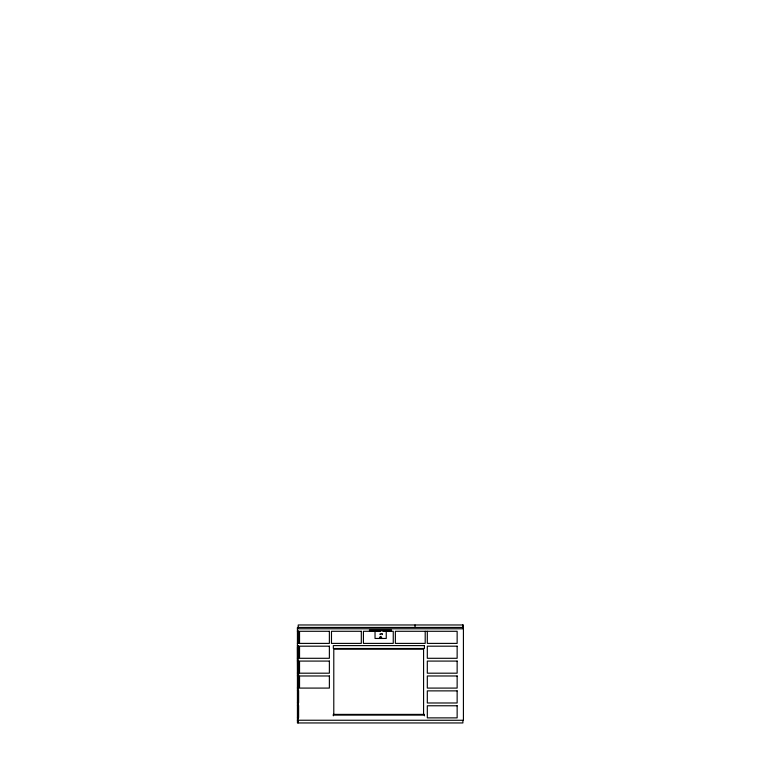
<?xml version="1.0" encoding="UTF-8"?>
<svg xmlns="http://www.w3.org/2000/svg" width="761" height="761" viewBox="0 0 761 761"><rect width="100%" height="100%" fill="white"/><g stroke="black" fill="none" stroke-linecap="round" stroke-linejoin="round"><path stroke-width="0.57" stroke-dasharray="3.81 2.85" d="M379.729 633.761C381.47 631.944 384.524 635.207 381.223 635.083C377.922 634.427 380.976 633.903 382.716 633.761M379.729 634.769L382.716 634.769M379.511 636.472L381.48 636.367M380.319 636.377L381.366 636.434"/><path stroke-width="1.14" d="M381.927 638.06L379.359 638.184M380.9 638.412L381.546 638.079M381.242 638.241L379.587 638.098M463.42 627.445L297.427 627.445L297.427 722.95L462.888 722.95L462.888 721.171A0.989 0.989 0 0 1 463.478 720.277L297.427 720.239A0.989 0.989 0 0 1 298.112 721.171L298.112 722.95M463.42 720.239L463.42 624.971L298.217 624.971L298.217 627.445A1.551 1.103 -90 0 1 298.122 627.825A2.026 2.026 0 0 1 297.427 628.786L463.42 628.786A2.083 1.474 -90 0 1 462.602 627.454L462.688 624.971M369.38 629.965L391.525 629.965M369.38 630.688L391.525 630.688M297.427 631.002L298.616 631.002L298.616 643.397L297.427 643.397M297.427 631.288L298.616 631.288M380.633 631.288L363.425 631.288L363.425 643.397L393.256 643.397L393.256 631.288L382.935 631.288M297.427 643.112L298.616 643.112M297.427 645.737L298.15 645.737L298.15 719.364M297.427 645.899L298.616 645.899L298.616 658.294L297.427 658.294M297.427 646.184L298.616 646.184M297.427 647.097L297.789 718.241M297.427 658.008L298.616 658.008M297.427 660.795L298.616 660.795L298.616 688.087L297.427 688.087M297.427 661.081L298.616 661.081M297.427 672.905L298.616 672.905M297.427 673.19L298.616 673.19M297.427 675.692L298.616 675.692M297.427 675.977L298.616 675.977M297.427 687.801L298.616 687.801M297.427 690.588L298.616 690.588L298.616 702.698L297.427 702.698M297.427 705.485L298.616 705.485L298.616 717.594L297.427 717.594M333.337 715.112L424.429 715.112M380.538 638.346L379.863 638.184M297.427 720.239L298.112 721.171M427.311 631.288L427.311 643.397L457.142 643.397L457.142 631.288L395.368 631.288L395.368 643.397L425.199 643.397L425.199 631.288M424.429 715.825L424.429 714.389L333.337 714.389L333.337 715.825M423.582 714.389L423.582 649.162L333.784 649.162L333.784 714.389M415.04 624.971L415.04 627.445M386.246 631.307L386.246 638.46L375.03 638.46L375.03 631.307M298.131 627.835A2.264 1.598 -90 0 1 297.427 628.767M329.37 631.288L299.539 631.288L299.539 643.397L329.37 643.397L329.37 631.288M361.313 631.288L331.482 631.288L331.482 643.397L361.313 643.397L361.313 631.288M424.429 645.604L333.337 645.604L333.337 648.496L424.429 648.496L424.429 645.604M329.37 646.184L299.539 646.184L299.539 658.294L329.37 658.294L329.37 646.184M457.142 646.184L427.311 646.184L427.311 658.294L457.142 658.294L457.142 646.184M329.37 661.081L299.539 661.081L299.539 673.19L329.37 673.19L329.37 661.081M457.142 661.081L427.311 661.081L427.311 673.19L457.142 673.19L457.142 661.081M329.37 675.977L299.539 675.977L299.539 688.087L329.37 688.087L329.37 675.977M457.142 675.977L427.311 675.977L427.311 688.087L457.142 688.087L457.142 675.977M457.142 690.874L427.311 690.874L427.311 702.983L457.142 702.983L457.142 690.874M457.142 705.77L427.311 705.77L427.311 717.88L457.142 717.88L457.142 705.77"/></g></svg>
